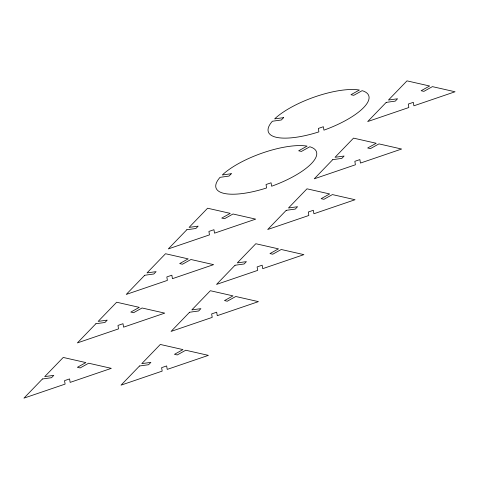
<?xml version="1.0" encoding="UTF-8"?>
<svg xmlns="http://www.w3.org/2000/svg" width="479" height="479" viewBox="0 0 479 479"><rect width="100%" height="100%" fill="white"/><g stroke="black" fill="none" stroke-linecap="round" stroke-linejoin="round"><path stroke-width="0.72" d="M42.457 378.967L23.95 398.133L65.108 384.104L64.527 380.643L69.575 378.925L70.15 382.386L111.302 368.351L88.657 363.214L80.161 367.938L77.394 367.303L85.885 362.585L63.234 357.448L44.727 376.614L53.798 375.356L51.528 377.703L42.457 378.967M95.884 323.744L77.376 342.91L118.535 328.881L117.96 325.421L123.001 323.702L123.576 327.163L164.734 313.128L142.083 307.991L133.587 312.715L130.821 312.08L139.311 307.362L116.666 302.225L98.153 321.391L107.23 320.134L104.955 322.481L95.884 323.744M186.828 229.746L168.321 248.912L209.473 234.884L208.898 231.423L213.945 229.704L214.52 233.165L255.672 219.131L233.028 213.993L224.531 218.717L221.759 218.083L230.249 213.365L207.605 208.227L189.097 227.393L198.168 226.136L195.893 228.483L186.828 229.746M144.748 275.257L126.24 294.423L167.399 280.395L166.818 276.928L171.865 275.215L172.44 278.676L213.598 264.642L190.947 259.504L182.451 264.228L179.685 263.594L188.175 258.876L165.524 253.732L147.017 272.904L156.088 271.647L153.819 273.994L144.748 275.257M386.206 102.386L367.698 121.552L408.85 107.524L408.276 104.063L413.317 102.344L413.892 105.805L455.05 91.77L432.405 86.633L423.909 91.357L421.137 90.723L429.627 86.004L406.982 80.867L388.475 100.033L397.546 98.776L395.271 101.123L386.206 102.386M332.755 159.645L314.248 178.817L355.406 164.782L354.831 161.321L359.873 159.603L360.447 163.064L401.606 149.035L378.955 143.892L370.459 148.616L367.692 147.987L376.183 143.263L353.532 138.126L335.025 157.298L344.096 156.034L341.826 158.387L332.755 159.645M286.214 210.335L267.701 229.507L308.859 215.472L308.284 212.011L313.326 210.293L313.901 213.754L355.059 199.725L332.414 194.588L323.918 199.306L321.146 198.677L329.636 193.953L306.991 188.816L288.484 207.988L297.555 206.724L295.28 209.078L286.214 210.335M189.57 312.242L171.063 331.414L212.215 317.385L211.64 313.919L216.682 312.206L217.262 315.667L258.415 301.632L235.77 296.495L227.274 301.219L224.501 300.584L232.992 295.866L210.347 290.723L191.839 309.895L200.911 308.638L198.635 310.985L189.57 312.242M235.039 265.246L216.532 284.418L257.69 270.384L257.109 266.923L262.157 265.204L262.731 268.665L303.884 254.636L281.239 249.493L272.743 254.217L269.97 253.583L278.467 248.864L255.816 243.727L237.309 262.899L246.38 261.636L244.104 263.989L235.039 265.246M139.533 365.98L121.025 385.152L162.183 371.117L161.603 367.656L166.65 365.938L167.225 369.399L208.377 355.37L185.732 350.233L177.236 354.951L174.464 354.322L182.96 349.598L160.309 344.461L141.802 363.633L150.873 362.369L148.598 364.723L139.533 365.98M283.604 117.642L281.329 119.995L272.365 121.241A53.367 17.196 -19.9 0 0 318.9 131.869L318.331 128.444L323.373 126.725L323.948 130.15A53.367 17.196 -19.9 0 0 362.136 90.675L353.741 95.339L350.969 94.704L359.37 90.04A53.367 17.196 -19.9 0 0 274.641 118.888L283.604 117.642M231.297 173.727L229.022 176.08L220.059 177.326A53.367 17.196 -19.9 0 0 266.593 187.954L266.025 184.529L271.066 182.81L271.635 186.235A53.367 17.196 -19.9 0 0 309.829 146.76L301.435 151.424L298.662 150.795L307.057 146.125A53.367 17.196 -19.9 0 0 222.328 174.973L231.297 173.727"/></g></svg>
